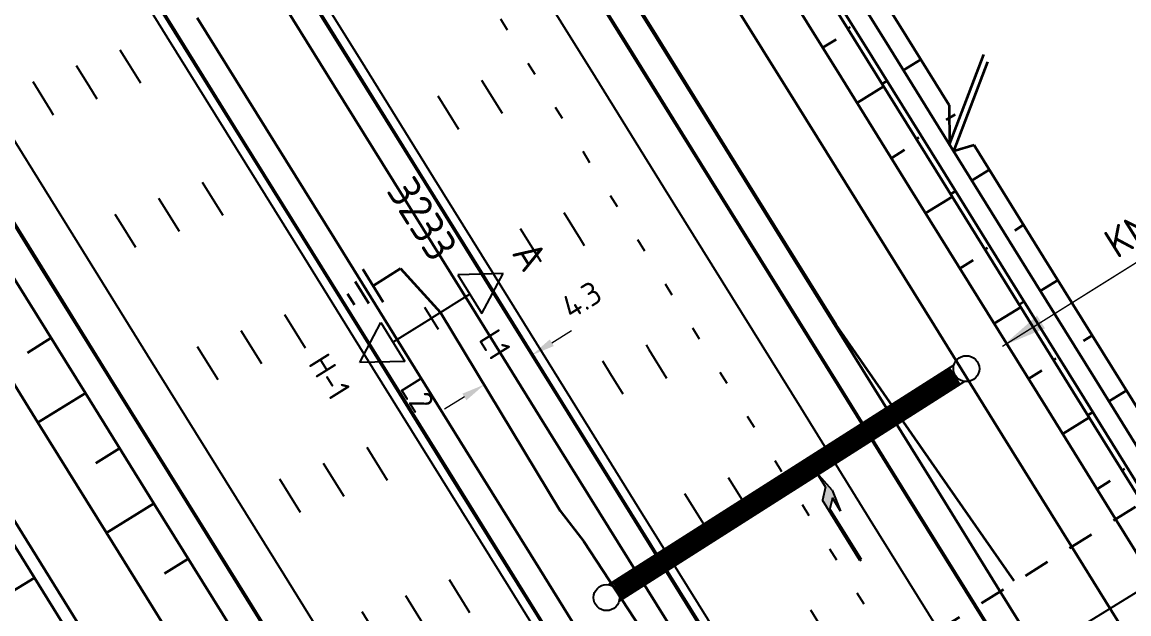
# Model space of a CAD drawing. Header units: metres. Extents: x 134219 to 139080, y 438661 to 444352.
# Drawn here: x 136133.5 to 136218.6, y 441975.5 to 442021.1 of the extents above; entities that cross this region are included whole.
import ezdxf

# ---------------------------------------------------------------- set-up
doc = ezdxf.new("R2010")
doc.units = ezdxf.units.M
for name, pattern in [('13strp', [4, 1, -3]), ('39strp', [12, 3, -9]), ('XX-FASEGRENS', [4, 2, -2])]:
    doc.linetypes.add(name, pattern=pattern)
doc.layers.get('DEFPOINTS').update_dxf_attribs({"color": 193})
for name, color, linetype, lineweight in [('N-WE-AM-AANPIJLING-G', 7, 'Continuous', 18), ('N-WE-KG-FASEGRENS-G', 7, 'XX-FASEGRENS', 35), ('N-WE-KL-ET_LS_OV_ARMATUUR-S', 7, 'Continuous', 25), ('N-WE-KL-ET_LS_OV_ARMATUUR-T18', 1, 'Continuous', 25), ('N-WE-KL-ET_LS_OV_KABEL-G', 10, 'KL-LS-OV-N', 35), ('N-WE-KL-ET_LS_OV_KABEL-M', 7, 'Continuous', 18), ('N-WE-KL-ET_LS_OV_KABEL-T25', 7, 'Continuous', 25), ('N-WE-KL-ET_LS_OV_KABEL_AARDING-G', 90, 'Continuous', 35), ('N-WE-VW-BEWEGWIJZERING_DRAAGCONSTRUCTIE_PORTAAL-S', 7, 'Continuous', 25), ('N-WE-VW-BEWEGWIJZERING_DRAAGCONSTRUCTIE_PORTAAL_POER-S', 7, 'Continuous', 25), ('Utd-geleiderail-nw', 8, 'glm a2ee v014$0$f2m40080', 35), ('Utd-ondergr-nw', 8, '13strp', 35)]:
    doc.layers.add(name, color=color, linetype=linetype, lineweight=lineweight)
doc.layers.add('N-WE-KL-ET_LS_OV_ARMATUUR-T25', color=2, linetype='Continuous')
doc.layers.add('Utd-weg-nw', color=8, linetype='Continuous')
doc.styles.add('ISO18', font='NLCS-ISO.ttf')
doc.styles.add('ISO25', font='NLCS-ISO.ttf')
doc.styles.add('NLCS_18', font='NLCS-ISO.ttf', dxfattribs={"height": 1.8})
doc.linetypes.add('glm a2ee v014$0$f2m40080', pattern='A,2,-1,[160,RTW.shx,S=0.5,R=0,X=0,Y=0],-1', length=4)
doc.linetypes.add('KL-LS-OV-N', pattern='A,4,-1,[103,NLCS.SHX,S=0.75,R=0,X=0,Y=0],-1,4,-1.5,["0V",Standard,S=1,R=0,X=0,Y=-0.5],-3', length=14.5)
doc.dimstyles.new('NLCS_t18_pijl_Dimension_l3_h1', dxfattribs={"dimtxt": 1.8, "dimasz": 1.8, "dimexe": 2, "dimexo": 2, "dimgap": 0.7, "dimtad": 1, "dimdec": 1, "dimzin": 0, "dimdsep": 46, "dimtxsty": 'NLCS_18', "dimcen": 2.5, "dimdle": 2, "dimclrd": 256, "dimclre": 256, "dimclrt": 256, "dimadec": 1, "dimazin": 0, "dimtfac": 1, "dimtdec": 1, "dimtofl": 0, "dimtmove": 1, "dimatfit": 0, "dimfxl": 0, "dimtolj": 1, "dimtzin": 0, "dimlwd": 18, "dimlwe": 18, "dimarcsym": 0})
doc.dimstyles.new('UTD', dxfattribs={"dimtxt": 1.8, "dimasz": 1.8, "dimexe": 0, "dimexo": 0, "dimgap": 0.5, "dimtad": 1, "dimdec": 1, "dimzin": 1, "dimdsep": 46, "dimtxsty": 'ISO18', "dimcen": 2.5, "dimclrd": 256, "dimclre": 256, "dimclrt": 1, "dimadec": 0, "dimazin": 0, "dimtfac": 1, "dimtdec": 1, "dimtmove": 0, "dimatfit": 3, "dimfxl": 0, "dimlwd": -1, "dimlwe": -1, "dimarcsym": 0})

# ---------------------------------------------------------------- blocks, each defined once
blk = doc.blocks.new('SKL-ET_OV_ARMATUUR_HD_NATRIUM_2x250W-SO (3)')
for p, q in [((-6.493, 0), (-3.493, 1.757)), ((6.493, 0), (3.493, 1.757)), ((-3.493, -1.757), (-6.493, 0)), ((3.493, -1.757), (6.493, 0))]:
    blk.add_line(p, q)
for points in [[(-3.493, 1.757), (-3.493, -1.757)], [(3.493, 1.757), (3.493, -1.757)], [(0, 1), (0, -1)], [(-3.493, 0), (0, 0)], [(3.493, 0), (0, 0)]]:
    blk.add_lwpolyline(points)
at = {"layer": 'N-WE-KL-ET_LS_OV_ARMATUUR-T18', "style": 'ISO18', "flags": 1}
for tag, p in [('TYPE_ARMATUUR', (3.075, -6.821)), ('VERMOGEN_LAMP', (3.075, -10.606)), ('SPIEGELSTAND', (3.075, -14.39)), ('HOOGTE_LICHTMAST', (3.075, -18.175)), ('UITLEGGERHOEK', (3.075, -21.959)), ('TYPE_LICHTMAST', (3.075, -25.744)), ('BOTSVRIENDELIJK', (3.075, -29.528)), ('POSITIE_LICHTMAST', (3.075, -33.313)), ('KABELAANSLUITNG', (3.075, -37.097)), ('VOEDINGSPUNT', (3.075, -48.451))]:
    blk.add_attdef(tag, p, '', height=1.8, dxfattribs=at)
at = {"layer": 'N-WE-KL-ET_LS_OV_ARMATUUR-T18', "style": 'ISO18'}
for tag, p in [('FASE-AANSLUITING_1', (3.075, -40.882)), ('FASE-AANSLUITING_2', (3.075, -44.666)), ('GROEPSNUMMER', (3.075, -52.235))]:
    blk.add_attdef(tag, p, '', height=1.8, dxfattribs=at)
at = {"layer": 'N-WE-KL-ET_LS_OV_ARMATUUR-T25', "style": 'ISO25'}
for tag, p, height in [('MASTNUMMER', (3.075, 7.391), 2.5), ('TYPE_SYMBOOL', (3.075, 3.606), 2.25)]:
    blk.add_attdef(tag, p, '', height=height, dxfattribs=at)
blk = doc.blocks.new('SVW-BEWEGWIJZERING_DRAAGCONSTRUCTIE_PORTAAL_ANWB (A2 75.894 HRL)')
at = {"ltscale": 10}
blk.add_lwpolyline([(-0.844, -0.537, 1.5, 1.5, 0), (-26.836, -17.084, 0, 0, 0)], format="xyseb", dxfattribs=at)
for points in [[(-0.961, 0.277), (-27.525, -16.634)], [(-0.155, -0.988), (-26.719, -17.899)]]:
    blk.add_lwpolyline(points)
blk = doc.blocks.new('SKL-ET_AARDING_AARDELECTRODE-SO')
for points in [[(2.5, 1.5), (2.5, -1.5)], [(3.5, 1), (3.5, -1)], [(0, 0), (2.5, 0)], [(4.5, -0.5), (4.5, 0.5)]]:
    blk.add_lwpolyline(points)
at = {"layer": 'N-WE-KL-ET_LS_OV_ARMATUUR-T18', "style": 'ISO18', "flags": 1}
for tag, p in [('OMSCHRIJVING_LEGENDA', (0, -8.635)), ('LOCATIE', (0, -12.42)), ('MASTNUMMER', (0, -16.204)), ('VOEDINGSPUNT', (0, -19.989)), ('GROEPSNUMMER', (0, -23.773)), ('OVERIGE_OPMERKING(EN)_1', (0, -27.558)), ('OVERIGE_OPMERKING(EN)_2', (0, -31.343))]:
    blk.add_attdef(tag, p, '', height=1.8, dxfattribs=at)
at = {"layer": 'N-WE-KL-ET_LS_OV_ARMATUUR-T25', "style": 'ISO25'}
blk.add_attdef('TYPE_SYMBOOL', (0, 4.405), '', height=2.25, dxfattribs=at)
blk = doc.blocks.new('SVW-BEWEGWIJZERING_DRAAGCONSTRUCTIE_PORTAAL_POER-SO (1)')
blk.add_circle((0, 0), 1)
at = {"style": 'ISO18', "flags": 1}
for tag, p in [('OMSCHRIJVING_LEGENDA', (0, 28.559)), ('CONSTRUCTIENUMMER', (0, 24.775)), ('LOCATIE', (0, 20.99)), ('TYPE_POER', (0, 17.206)), ('POSITIE_POER', (0, 13.421)), ('OVERIGE_OPMERKING(EN)_1', (0, 9.637)), ('OVERIGE_OPMERKING(EN)_2', (0, 5.852))]:
    blk.add_attdef(tag, p, '', height=1.8, dxfattribs=at)
blk = doc.blocks.new('SVW-BEWEGWIJZERING_DRAAGCONSTRUCTIE_PORTAAL-SO (1)')
blk.add_circle((0, 0), 1)
at = {"layer": 'N-WE-KL-ET_LS_OV_ARMATUUR-T18', "style": 'ISO18', "flags": 1}
for tag, p in [('OMSCHRIJVING_LEGENDA', (9, -7.431)), ('CONSTRUCTIENUMMER', (9, -11.215)), ('LOCATIE', (9, -15)), ('LENGTE_PORTAAL', (9, -18.784)), ('TYPE_PORTAAL', (9, -22.569)), ('BPS-CODERING', (9, -26.353)), ('OVERIGE_OPMERKING(EN)_1', (9, -30.138)), ('OVERIGE_OPMERKING(EN)_2', (9, -33.922))]:
    blk.add_attdef(tag, p, '', height=1.8, dxfattribs=at)
blk = doc.blocks.new('*D207')
at = {"layer": 'DEFPOINTS', "color": 0, "transparency": 16777216}
for p in [(136172.715, 441995.453), (136169.048, 441993.177), (136169.048, 441993.177)]:
    blk.add_point(p, dxfattribs=at)
at = {"layer": 'N-WE-KL-ET_LS_OV_KABEL-M', "lineweight": 18, "transparency": 16777216}
for p, q in [((136172.715, 441995.453), (136171.66, 441997.152)), ((136169.048, 441993.177), (136167.993, 441994.876))]:
    blk.add_line(p, q, dxfattribs=at)
at = {"layer": 'N-WE-KL-ET_LS_OV_KABEL-M', "linetype": 'Continuous', "lineweight": 18, "transparency": 16777216}
for p, q in [((136174.244, 441996.403), (136175.773, 441997.352)), ((136167.519, 441992.227), (136165.99, 441991.278))]:
    blk.add_line(p, q, dxfattribs=at)
at = {"layer": 'N-WE-KL-ET_LS_OV_KABEL-M', "transparency": 16777216}
for points in [[(136174.086, 441996.658), (136174.402, 441996.148), (136172.715, 441995.453)], [(136167.361, 441992.482), (136167.677, 441991.972), (136169.048, 441993.177)]]:
    blk.add_solid(points, dxfattribs=at)
at = {"layer": 'N-WE-KL-ET_LS_OV_KABEL-M', "transparency": 16777216, "insert": (136176.533, 441999.707), "char_height": 1.8, "attachment_point": 5, "rotation": 31.83626, "style": 'NLCS_18'}
blk.add_mtext('\\A1;4.3', dxfattribs=at)
blk = doc.blocks.new('SAL-AM_KILOMETRERING-SO (1)')
blk.add_lwpolyline([(10, 0), (19, 0), (37, 0)])
at = {"style": 'ISO25'}
blk.add_text('KM', height=2.25, dxfattribs=at).set_placement((21, 1))
blk.add_attdef('KM', (26, 1), '', height=2.25, dxfattribs=at)
blk = doc.blocks.new('Dwm A2 aanvulling$0$pijlre_750')
blk.add_hatch(color=256).paths.add_polyline_path([(5.196, -0.375), (4, -0.375), (5.7, -0.675), (7.5, -0.375), (6.2, -0.375), (5.45, 0.375), (0, 0.375), (0, 0.225), (4.596, 0.225)])
for p, q in [((0, 0.375), (5.45, 0.375)), ((0, 0.375), (0, 0.225)), ((0, 0.225), (4.596, 0.225)), ((5.196, -0.375), (4.596, 0.225)), ((6.2, -0.375), (5.45, 0.375)), ((4, -0.375), (5.196, -0.375)), ((5.7, -0.675), (4, -0.375)), ((5.7, -0.675), (7.5, -0.375)), ((6.2, -0.375), (7.5, -0.375))]:
    blk.add_line(p, q)

msp = doc.modelspace()

# ---------------------------------------------------------------- linework, layer by layer
at = {"layer": 'N-WE-KG-FASEGRENS-G'}
msp.add_line((136256.464, 442007.114), (136108.789, 441914.701), dxfattribs=at)
at = {"layer": 'N-WE-KL-ET_LS_OV_KABEL-G', "elevation": 2.059, "flags": 128}
msp.add_lwpolyline([(136162.613, 442002.111), (136165.693, 441998.742), (136174.896, 441983.477), (136176.706, 441981.105), (136181.589, 441973.663), (136184.585, 441967.456), (136188.784, 441960.71), (136192.635, 441954.446), (136199.51, 441943.645), (136222.509, 441906.504), (136230.966, 441893.243), (136234.117, 441888.114), (136268.097, 441833.116), (136285.705, 441804.005), (136290.789, 441797.091), (136295.133, 441789.697), (136293.939, 441789.195), (136294.117, 441788.953), (136295.324, 441789.611), (136303.983, 441775.532), (136336.82, 441722.332), (136363.804, 441679.24), (136399.169, 441622.33), (136403.268, 441615.796), (136413.748, 441598.55), (136420.318, 441587.9), (136427.57, 441576.204), (136430.339, 441572.289), (136434.534, 441565.588), (136435.405, 441563.372), (136441.885, 441553.273), (136443.382, 441550.798), (136471.368, 441504.66), (136474.152, 441501.391), (136475.87, 441497.596), (136506.127, 441448.9), (136508.21, 441446.552), (136509.739, 441443.255), (136521.711, 441423.808), (136528.279, 441414.185), (136543.281, 441389.78), (136550.421, 441377.567)], dxfattribs=at)
at = {"layer": 'N-WE-KL-ET_LS_OV_KABEL-T25'}
msp.add_line((136239.789, 441989.852), (136189.782, 441959.087), dxfattribs=at)
at = {"layer": 'Utd-geleiderail-nw', "linetype": 'Continuous', "flags": 128}
for points in [[(136209.823, 441978.079), (136204.111, 441986.287), (136196.113, 441997.778), (136192.948, 442002.876), (136187.673, 442011.371), (136182.399, 442019.867), (136177.144, 442028.329)], [(136152.237, 442024.681), (136157.512, 442016.185), (136162.787, 442007.69), (136168.061, 441999.194), (136173.336, 441990.699), (136178.611, 441982.203), (136183.886, 441973.707), (136189.161, 441965.212), (136194.436, 441956.716), (136199.711, 441948.221), (136204.986, 441939.725), (136210.261, 441931.229), (136228.076, 441898.872)], [(136146.969, 442021.41), (136152.244, 442012.915), (136157.519, 442004.419), (136162.794, 441995.924), (136168.069, 441987.428), (136173.344, 441978.932), (136178.619, 441970.437), (136183.894, 441961.941), (136189.169, 441953.446), (136194.444, 441944.95), (136199.719, 441936.455), (136204.994, 441927.959), (136226.595, 441896.921)]]:
    msp.add_lwpolyline(points, dxfattribs=at)
at = {"layer": 'Utd-ondergr-nw', "linetype": 'Continuous', "flags": 128}
for points in [[(136181.523, 442052.207), (136185.709, 442045.464), (136190.984, 442036.969), (136196.259, 442028.473), (136201.534, 442019.977), (136204.818, 442014.688)], [(136102.786, 442029.289), (136108.061, 442020.794), (136113.336, 442012.298), (136118.611, 442003.803), (136123.886, 441995.307), (136129.161, 441986.811), (136134.436, 441978.316), (136139.711, 441969.82), (136144.986, 441961.325), (136150.261, 441952.829), (136155.536, 441944.334), (136160.81, 441935.838), (136166.085, 441927.342), (136171.36, 441918.847), (136176.635, 441910.351), (136181.91, 441901.856), (136187.185, 441893.36), (136192.46, 441884.864), (136197.735, 441876.369)], [(136139.953, 442028.825), (136145.228, 442020.329), (136150.503, 442011.833), (136155.778, 442003.338), (136161.053, 441994.842), (136166.328, 441986.347), (136171.602, 441977.851), (136176.877, 441969.356), (136182.152, 441960.86), (136187.427, 441952.364), (136192.702, 441943.869), (136197.977, 441935.373), (136203.252, 441926.878), (136208.527, 441918.382), (136213.802, 441909.886), (136219.077, 441901.391), (136224.352, 441892.895), (136229.627, 441884.4), (136234.902, 441875.904)], [(136140.012, 442028.862), (136145.287, 442020.366), (136150.562, 442011.87), (136155.837, 442003.375), (136161.112, 441994.879), (136166.387, 441986.384), (136171.662, 441977.888), (136176.937, 441969.392), (136182.212, 441960.897), (136187.487, 441952.401), (136192.762, 441943.906), (136198.037, 441935.41), (136203.312, 441926.915), (136208.586, 441918.419), (136213.861, 441909.923), (136219.136, 441901.428), (136224.411, 441892.932), (136229.686, 441884.437), (136234.961, 441875.941)], [(136119.114, 442027.657), (136124.389, 442019.161), (136129.664, 442010.665), (136134.939, 442002.17), (136140.214, 441993.674), (136145.489, 441985.179), (136150.764, 441976.683), (136156.039, 441968.187), (136161.313, 441959.692), (136166.588, 441951.196), (136171.863, 441942.701), (136177.138, 441934.205), (136182.413, 441925.709), (136187.688, 441917.214), (136192.963, 441908.718), (136198.238, 441900.223), (136203.513, 441891.727), (136208.788, 441883.232), (136214.063, 441874.736)], [(136119.173, 442027.694), (136124.448, 442019.198), (136129.723, 442010.702), (136134.998, 442002.207), (136140.273, 441993.711), (136145.548, 441985.216), (136150.823, 441976.72), (136156.098, 441968.224), (136161.373, 441959.729), (136166.648, 441951.233), (136171.923, 441942.738), (136177.198, 441934.242), (136182.473, 441925.746), (136187.748, 441917.251), (136193.023, 441908.755), (136198.297, 441900.26), (136203.572, 441891.764), (136208.847, 441883.268), (136214.122, 441874.773)], [(136177.051, 442028.318), (136182.326, 442019.822), (136187.601, 442011.326), (136192.876, 442002.831), (136198.151, 441994.335), (136203.426, 441985.84), (136208.701, 441977.344), (136213.976, 441968.849), (136219.251, 441960.353), (136224.526, 441951.857), (136229.801, 441943.362), (136235.076, 441934.866), (136240.351, 441926.371), (136245.626, 441917.875), (136250.901, 441909.379), (136256.175, 441900.884), (136261.45, 441892.388), (136266.725, 441883.893)], [(136194.921, 442027.642), (136200.196, 442019.147), (136205.471, 442010.651), (136210.746, 442002.155), (136216.021, 441993.66), (136221.296, 441985.164), (136226.571, 441976.669), (136231.846, 441968.173), (136237.121, 441959.677), (136242.396, 441951.182), (136247.67, 441942.686), (136252.945, 441934.191), (136258.22, 441925.695), (136263.495, 441917.2), (136268.77, 441908.704)], [(136175.14, 442027.131), (136180.415, 442018.635), (136185.69, 442010.14), (136190.965, 442001.644), (136196.24, 441993.148), (136201.515, 441984.653), (136206.79, 441976.157), (136212.064, 441967.662), (136217.339, 441959.166), (136222.614, 441950.67), (136227.889, 441942.175), (136233.164, 441933.679), (136238.439, 441925.184), (136243.714, 441916.688), (136248.989, 441908.193), (136254.264, 441899.697), (136259.539, 441891.201), (136264.814, 441882.706)], [(136175.199, 442027.168), (136180.474, 442018.672), (136185.749, 442010.177), (136191.024, 442001.681), (136196.299, 441993.185), (136201.574, 441984.69), (136206.849, 441976.194), (136212.124, 441967.699), (136217.399, 441959.203), (136222.674, 441950.707), (136227.949, 441942.212), (136233.224, 441933.716), (136238.499, 441925.221), (136243.774, 441916.725), (136249.048, 441908.229), (136254.323, 441899.734), (136259.598, 441891.238), (136264.873, 441882.743)], [(136193.647, 442026.851), (136198.922, 442018.355), (136204.197, 442009.86), (136209.472, 442001.364), (136214.747, 441992.869), (136220.021, 441984.373), (136225.296, 441975.877), (136230.571, 441967.382), (136235.846, 441958.886), (136241.121, 441950.391), (136246.396, 441941.895), (136251.671, 441933.399), (136256.946, 441924.904), (136262.221, 441916.408), (136267.496, 441907.913)], [(136117.262, 442026.507), (136122.537, 442018.011), (136127.812, 442009.515), (136133.087, 442001.02), (136138.362, 441992.524), (136143.637, 441984.029), (136148.912, 441975.533), (136154.186, 441967.038), (136159.461, 441958.542), (136164.736, 441950.046), (136170.011, 441941.551), (136175.286, 441933.055), (136180.561, 441924.56), (136185.836, 441916.064), (136191.111, 441907.568), (136196.386, 441899.073), (136201.661, 441890.577), (136206.936, 441882.082), (136212.211, 441873.586)], [(136193.265, 442026.614), (136198.539, 442018.118), (136203.814, 442009.622), (136209.089, 442001.127), (136214.364, 441992.631), (136219.639, 441984.136), (136224.914, 441975.64), (136230.189, 441967.144), (136235.464, 441958.649), (136240.739, 441950.153), (136246.014, 441941.658), (136251.289, 441933.162), (136256.564, 441924.667), (136261.839, 441916.171), (136267.114, 441907.675)], [(136153.919, 442025.725), (136159.194, 442017.23), (136164.469, 442008.734), (136169.744, 442000.239), (136175.018, 441991.743), (136180.293, 441983.247), (136185.568, 441974.752), (136190.843, 441966.256), (136196.118, 441957.761), (136201.393, 441949.265), (136206.668, 441940.769), (136211.943, 441932.274), (136217.218, 441923.778), (136222.493, 441915.283), (136227.768, 441906.787), (136233.043, 441898.291), (136238.318, 441889.796), (136243.593, 441881.3), (136248.868, 441872.805), (136254.143, 441864.309), (136259.417, 441855.814), (136264.692, 441847.318)], [(136153.978, 442025.762), (136159.253, 442017.267), (136164.528, 442008.771), (136169.803, 442000.275), (136175.078, 441991.78), (136180.353, 441983.284), (136185.628, 441974.789), (136190.903, 441966.293), (136196.178, 441957.798), (136201.453, 441949.302), (136206.728, 441940.806), (136212.003, 441932.311), (136217.277, 441923.815), (136222.552, 441915.32), (136227.827, 441906.824), (136233.102, 441898.328), (136238.377, 441889.833), (136243.652, 441881.337), (136248.927, 441872.842), (136254.202, 441864.346), (136259.477, 441855.85), (136264.752, 441847.355)], [(136191.226, 442025.348), (136196.501, 442016.852), (136201.775, 442008.356), (136207.05, 441999.861), (136212.325, 441991.365), (136217.6, 441982.87), (136222.875, 441974.374), (136228.15, 441965.878), (136233.425, 441957.383), (136238.7, 441948.887), (136243.975, 441940.392), (136249.25, 441931.896), (136254.525, 441923.401), (136259.8, 441914.905), (136265.075, 441906.409)], [(136113.609, 442024.238), (136118.884, 442015.743), (136124.159, 442007.247), (136129.434, 441998.752), (136134.709, 441990.256), (136139.984, 441981.76), (136145.258, 441973.265), (136150.533, 441964.769), (136155.808, 441956.274), (136161.083, 441947.778), (136166.358, 441939.283), (136171.633, 441930.787), (136176.908, 441922.291), (136182.183, 441913.796), (136187.458, 441905.3), (136192.733, 441896.805), (136198.008, 441888.309), (136203.283, 441879.813), (136208.558, 441871.318)], [(136187.827, 442023.238), (136193.102, 442014.742), (136198.377, 442006.246), (136203.652, 441997.751), (136208.927, 441989.255), (136214.202, 441980.76), (136219.477, 441972.264), (136224.752, 441963.769), (136230.027, 441955.273), (136235.302, 441946.777), (136240.577, 441938.282), (136245.852, 441929.786), (136251.127, 441921.291), (136256.401, 441912.795), (136261.676, 441904.299), (136266.951, 441895.804)], [(136108.911, 442021.321), (136114.186, 442012.826), (136119.461, 442004.33), (136124.736, 441995.835), (136130.01, 441987.339), (136135.285, 441978.843), (136140.56, 441970.348), (136145.835, 441961.852), (136151.11, 441953.357), (136156.385, 441944.861), (136161.66, 441936.365), (136166.935, 441927.87), (136172.21, 441919.374), (136177.485, 441910.879), (136182.76, 441902.383), (136188.035, 441893.887), (136193.31, 441885.392), (136198.585, 441876.896), (136203.86, 441868.401)], [(136197.209, 442020.688), (136197.017, 442020.569)], [(136196.116, 442019.747), (136195.096, 442019.114)], [(136201.293, 442017.38), (136202.631, 442018.211)], [(136200.037, 442016.559), (136199.655, 442016.322)], [(136199.773, 442016.132), (136197.734, 442014.866)], [(136204.599, 442013.548), (136205.268, 442013.963)], [(136202.484, 442012.192), (136202.292, 442012.074)], [(136206.734, 442011.603), (136206.809, 442011.482), (136212.084, 442002.986), (136217.359, 441994.491), (136222.634, 441985.995), (136227.909, 441977.499), (136233.184, 441969.004), (136233.205, 441968.969)], [(136201.391, 442011.251), (136200.371, 442010.618)], [(136206.568, 442008.885), (136207.906, 442009.716)], [(136205.312, 442008.063), (136204.93, 442007.826)], [(136205.048, 442007.636), (136203.009, 442006.37)], [(136209.874, 442005.052), (136210.543, 442005.468)], [(136207.758, 442003.697), (136207.567, 442003.578)], [(136206.666, 442002.755), (136205.646, 442002.122)], [(136211.843, 442000.389), (136213.181, 442001.22)], [(136210.587, 441999.568), (136210.205, 441999.33)], [(136210.323, 441999.141), (136208.284, 441997.875)], [(136215.149, 441996.557), (136215.818, 441996.972)], [(136133.898, 441995.638), (136135.724, 441996.772)], [(136213.033, 441995.201), (136212.842, 441995.083)], [(136211.941, 441994.26), (136210.921, 441993.627)], [(136217.118, 441991.894), (136218.456, 441992.724)], [(136134.709, 441990.256), (136138.362, 441992.524)], [(136215.862, 441991.072), (136215.48, 441990.835)], [(136215.598, 441990.645), (136213.559, 441989.379)], [(136139.173, 441987.142), (136140.999, 441988.276)], [(136218.308, 441986.706), (136218.117, 441986.587)], [(136217.216, 441985.764), (136216.196, 441985.131)], [(136139.984, 441981.76), (136143.637, 441984.029)], [(136144.448, 441978.647), (136146.274, 441979.781)], [(136132.397, 441977.05), (136134.436, 441978.316)]]:
    msp.add_lwpolyline(points, dxfattribs=at)
at = {"layer": 'Utd-ondergr-nw', "linetype": 'Continuous'}
for points in [[(136204.838, 442011.67), (136207.485, 442018.594)], [(136205.17, 442011.136), (136207.801, 442018.021)], [(136204.818, 442014.688), (136204.838, 442011.67)], [(136206.734, 442011.603), (136205.17, 442011.136)]]:
    msp.add_lwpolyline(points, dxfattribs=at)
at = {"layer": 'Utd-weg-nw', "linetype": '13strp', "flags": 128}
msp.add_lwpolyline([(136134.427, 442079.1), (136137.395, 442074.32), (136142.67, 442065.824), (136147.945, 442057.328), (136153.22, 442048.833), (136158.494, 442040.337), (136163.769, 442031.842), (136169.044, 442023.346), (136174.319, 442014.85), (136179.594, 442006.355), (136184.869, 441997.859), (136190.144, 441989.364), (136195.419, 441980.868), (136200.694, 441972.372), (136205.969, 441963.877), (136211.244, 441955.381), (136216.519, 441946.886), (136221.794, 441938.39), (136227.069, 441929.895), (136232.344, 441921.399), (136237.618, 441912.903), (136242.893, 441904.408), (136248.168, 441895.912), (136253.443, 441887.417), (136258.718, 441878.921), (136263.993, 441870.425), (136269.268, 441861.93), (136274.543, 441853.434), (136279.818, 441844.939), (136285.093, 441836.443), (136290.368, 441827.947), (136295.643, 441819.452), (136300.918, 441810.956), (136306.193, 441802.461), (136311.468, 441793.965), (136316.743, 441785.469), (136322.017, 441776.974), (136327.292, 441768.478), (136332.567, 441759.983), (136337.842, 441751.487), (136343.117, 441742.992), (136348.392, 441734.496), (136353.667, 441726), (136358.942, 441717.505), (136364.217, 441709.009), (136369.492, 441700.514), (136374.767, 441692.018), (136380.042, 441683.522), (136385.317, 441675.027), (136390.592, 441666.531), (136395.867, 441658.036), (136401.141, 441649.54), (136406.416, 441641.044), (136411.691, 441632.549), (136416.966, 441624.053), (136422.241, 441615.558), (136427.516, 441607.062), (136432.791, 441598.567)], dxfattribs=at)
at = {"layer": 'Utd-weg-nw', "linetype": '39strp', "flags": 128}
for points in [[(136130.854, 442077.793), (136134.23, 442072.355), (136139.505, 442063.859), (136144.78, 442055.363), (136150.055, 442046.868), (136155.33, 442038.372), (136160.605, 442029.877), (136165.88, 442021.381), (136171.155, 442012.886), (136176.43, 442004.39), (136181.705, 441995.894), (136186.979, 441987.399), (136192.254, 441978.903), (136197.529, 441970.408), (136202.804, 441961.912), (136208.079, 441953.416), (136213.354, 441944.921), (136218.629, 441936.425), (136223.904, 441927.93), (136229.179, 441919.434), (136234.454, 441910.938), (136239.729, 441902.443), (136245.004, 441893.947), (136250.279, 441885.452), (136255.554, 441876.956), (136260.829, 441868.46), (136266.103, 441859.965), (136271.378, 441851.469), (136276.653, 441842.974), (136281.928, 441834.478), (136287.203, 441825.983), (136292.478, 441817.487), (136297.753, 441808.991), (136303.028, 441800.496), (136308.303, 441792), (136313.578, 441783.505), (136318.853, 441775.009), (136324.128, 441766.513), (136329.403, 441758.018), (136334.678, 441749.522), (136339.953, 441741.027), (136345.228, 441732.531), (136350.502, 441724.035), (136355.777, 441715.54), (136361.052, 441707.044), (136366.327, 441698.549), (136371.602, 441690.053), (136376.877, 441681.557), (136382.152, 441673.062), (136387.427, 441664.566), (136392.702, 441656.071), (136397.977, 441647.575), (136403.252, 441639.08), (136408.527, 441630.584), (136413.802, 441622.088), (136419.077, 441613.593), (136424.352, 441605.097), (136429.626, 441596.602)], [(136127.496, 442076.564), (136131.257, 442070.508), (136136.532, 442062.013), (136141.807, 442053.517), (136147.081, 442045.022), (136152.356, 442036.526), (136157.631, 442028.03), (136162.906, 442019.535), (136168.181, 442011.039), (136173.456, 442002.544), (136178.731, 441994.048), (136184.006, 441985.553), (136189.281, 441977.057), (136194.556, 441968.561), (136199.831, 441960.066), (136205.106, 441951.57), (136210.381, 441943.075), (136215.656, 441934.579), (136220.931, 441926.083), (136226.205, 441917.588), (136231.48, 441909.092), (136236.755, 441900.597), (136242.03, 441892.101), (136247.305, 441883.605), (136252.58, 441875.11), (136257.855, 441866.614), (136263.13, 441858.119), (136268.405, 441849.623), (136273.68, 441841.127), (136278.955, 441832.632), (136284.23, 441824.136), (136289.505, 441815.641), (136294.78, 441807.145), (136300.055, 441798.65), (136305.33, 441790.154), (136310.604, 441781.658), (136315.879, 441773.163), (136321.154, 441764.667), (136326.429, 441756.172), (136331.704, 441747.676), (136336.979, 441739.18), (136342.254, 441730.685), (136347.529, 441722.189), (136352.804, 441713.694), (136358.079, 441705.198), (136363.354, 441696.702), (136368.629, 441688.207), (136373.904, 441679.711), (136379.179, 441671.216), (136384.454, 441662.72), (136389.728, 441654.224), (136395.003, 441645.729), (136400.278, 441637.233), (136405.553, 441628.738), (136410.828, 441620.242), (136416.103, 441611.747), (136421.378, 441603.251), (136426.653, 441594.755)], [(136109.368, 442069.932), (136109.925, 442069.034), (136115.2, 442060.539), (136120.475, 442052.043), (136125.75, 442043.548), (136131.025, 442035.052), (136136.3, 442026.556), (136141.575, 442018.061), (136146.85, 442009.565), (136152.125, 442001.07), (136157.399, 441992.574), (136162.674, 441984.078), (136167.949, 441975.583), (136173.224, 441967.087), (136178.499, 441958.592), (136183.774, 441950.096), (136189.049, 441941.601), (136194.324, 441933.105), (136199.599, 441924.609), (136204.874, 441916.114), (136210.149, 441907.618), (136215.424, 441899.123), (136220.699, 441890.627), (136225.974, 441882.131), (136231.249, 441873.636), (136236.524, 441865.14), (136241.798, 441856.645), (136247.073, 441848.149), (136252.348, 441839.653), (136257.623, 441831.158), (136262.898, 441822.662), (136268.173, 441814.167), (136273.448, 441805.671), (136278.723, 441797.176), (136283.998, 441788.68), (136289.273, 441780.184), (136294.548, 441771.689), (136299.823, 441763.193), (136305.098, 441754.698), (136310.373, 441746.202), (136315.648, 441737.706), (136320.922, 441729.211), (136326.197, 441720.715), (136331.472, 441712.22), (136336.747, 441703.724), (136342.022, 441695.228), (136347.297, 441686.733), (136352.572, 441678.237), (136357.847, 441669.742), (136363.122, 441661.246), (136368.397, 441652.75), (136373.672, 441644.255), (136378.947, 441635.759), (136384.222, 441627.264), (136389.497, 441618.768), (136394.772, 441610.273), (136400.046, 441601.777), (136405.321, 441593.281), (136410.596, 441584.786), (136415.871, 441576.29), (136421.146, 441567.795), (136426.421, 441559.299), (136431.696, 441550.803), (136436.971, 441542.308), (136442.246, 441533.812), (136447.521, 441525.317), (136452.796, 441516.821), (136458.071, 441508.325), (136463.346, 441499.83), (136468.621, 441491.334), (136473.896, 441482.839), (136479.171, 441474.343), (136484.445, 441465.847), (136489.72, 441457.352), (136494.995, 441448.856), (136500.27, 441440.361), (136505.545, 441431.865), (136510.82, 441423.37), (136516.095, 441414.874), (136521.37, 441406.378), (136526.645, 441397.883), (136531.92, 441389.387), (136537.195, 441380.892), (136542.47, 441372.396), (136547.745, 441363.9), (136553.02, 441355.405), (136558.295, 441346.909), (136563.569, 441338.414), (136568.844, 441329.918), (136574.119, 441321.422), (136579.394, 441312.927), (136584.669, 441304.431), (136589.944, 441295.936), (136595.219, 441287.44), (136600.494, 441278.944), (136605.769, 441270.449), (136611.044, 441261.953), (136616.319, 441253.458), (136621.594, 441244.962), (136626.869, 441236.467), (136632.144, 441227.971), (136637.419, 441219.475), (136642.694, 441210.98), (136647.968, 441202.484), (136653.243, 441193.989), (136658.518, 441185.493), (136663.793, 441176.997), (136669.068, 441168.502), (136674.343, 441160.006), (136679.618, 441151.511), (136684.893, 441143.015), (136690.168, 441134.519), (136695.443, 441126.024), (136700.718, 441117.528), (136705.993, 441109.033), (136711.268, 441100.537), (136716.543, 441092.041), (136721.818, 441083.546), (136726.267, 441076.38), (136727.093, 441075.05), (136732.37, 441066.553), (136737.653, 441058.055), (136742.945, 441049.559), (136748.25, 441041.066), (136753.571, 441032.578), (136758.912, 441024.098), (136764.276, 441015.629), (136769.666, 441007.171), (136775.085, 440998.728), (136780.537, 440990.302), (136786.026, 440981.895), (136791.554, 440973.509), (136797.125, 440965.147), (136802.742, 440956.811), (136805.569, 440952.654), (136808.409, 440948.504), (136814.127, 440940.229), (136817.066, 440936.02), (136819.901, 440931.988), (136825.73, 440923.785), (136831.614, 440915.621), (136837.552, 440907.497), (136843.543, 440899.412), (136849.589, 440891.367), (136855.688, 440883.363), (136861.84, 440875.4), (136868.045, 440867.478), (136874.303, 440859.598), (136880.614, 440851.759), (136886.976, 440843.963), (136893.39, 440836.209), (136899.856, 440828.498), (136906.373, 440820.831), (136912.941, 440813.207), (136919.56, 440805.627), (136926.229, 440798.091), (136932.948, 440790.6), (136939.717, 440783.154), (136941.326, 440781.399), (136946.535, 440775.754), (136953.397, 440768.4), (136960.3, 440761.089), (136967.241, 440753.82), (136974.217, 440746.59), (136981.224, 440739.396), (136988.26, 440732.235), (136995.322, 440725.104), (137002.407, 440718.002), (137009.511, 440710.924), (137016.632, 440703.869), (137023.767, 440696.834), (137030.913, 440689.815), (137038.068, 440682.81), (137045.227, 440675.815), (137046.66, 440674.418), (137052.39, 440668.829), (137058.859, 440662.524), (137059.552, 440661.848), (137066.714, 440654.869), (137073.875, 440647.889), (137081.037, 440640.91), (137088.198, 440633.93), (137095.359, 440626.951), (137100.373, 440622.065), (137102.521, 440619.971), (137109.682, 440612.992), (137116.844, 440606.012), (137124.005, 440599.033), (137131.167, 440592.053), (137138.328, 440585.074), (137145.49, 440578.094), (137152.651, 440571.115), (137159.813, 440564.135), (137166.974, 440557.156), (137174.136, 440550.177), (137181.297, 440543.197), (137188.459, 440536.218), (137195.62, 440529.238), (137202.782, 440522.259), (137209.943, 440515.279), (137217.105, 440508.3), (137224.266, 440501.32), (137231.428, 440494.341), (137238.589, 440487.361), (137245.751, 440480.382), (137252.912, 440473.402), (137260.074, 440466.423), (137267.235, 440459.443), (137274.396, 440452.464), (137281.558, 440445.484), (137288.719, 440438.505), (137295.881, 440431.525), (137303.042, 440424.546), (137310.204, 440417.566), (137317.365, 440410.587), (137324.527, 440403.607), (137331.688, 440396.628), (137338.85, 440389.648), (137340.475, 440388.064), (137346.011, 440382.669), (137353.173, 440375.689), (137360.334, 440368.71), (137367.496, 440361.73), (137374.657, 440354.751), (137381.819, 440347.771), (137388.98, 440340.792), (137396.142, 440333.812), (137403.303, 440326.833), (137410.465, 440319.854), (137417.626, 440312.874), (137424.788, 440305.895), (137431.949, 440298.915), (137439.111, 440291.936), (137446.272, 440284.956), (137453.433, 440277.977), (137460.595, 440270.997), (137467.756, 440264.018), (137474.918, 440257.038), (137482.079, 440250.059), (137489.241, 440243.079), (137496.402, 440236.1), (137503.564, 440229.12), (137510.725, 440222.141), (137517.887, 440215.161), (137525.048, 440208.182), (137532.21, 440201.202), (137539.371, 440194.223), (137546.533, 440187.243), (137550.758, 440183.125), (137553.694, 440180.264), (137560.856, 440173.284), (137568.017, 440166.305), (137575.179, 440159.325), (137582.34, 440152.346), (137589.502, 440145.366), (137596.663, 440138.387), (137603.825, 440131.407), (137610.986, 440124.428), (137618.148, 440117.448), (137625.309, 440110.469), (137632.47, 440103.49), (137639.632, 440096.51), (137646.793, 440089.531), (137653.955, 440082.551), (137661.116, 440075.572), (137668.278, 440068.592), (137675.439, 440061.613), (137682.601, 440054.633), (137689.762, 440047.654), (137696.924, 440040.674), (137697.497, 440040.116), (137704.085, 440033.695), (137711.247, 440026.715), (137718.408, 440019.736), (137725.57, 440012.756), (137732.731, 440005.777), (137739.893, 439998.797), (137747.054, 439991.818), (137754.216, 439984.838), (137761.377, 439977.859), (137768.539, 439970.879), (137775.7, 439963.9), (137782.862, 439956.92), (137790.023, 439949.941), (137797.185, 439942.961), (137804.346, 439935.982), (137811.507, 439929.002), (137818.669, 439922.023), (137825.83, 439915.043), (137832.992, 439908.064), (137840.153, 439901.084), (137847.315, 439894.105), (137854.476, 439887.125), (137861.638, 439880.146), (137868.799, 439873.167), (137875.961, 439866.187)], [(136106.01, 442068.704), (136106.952, 442067.188), (136112.227, 442058.693), (136117.501, 442050.197), (136122.776, 442041.701), (136128.051, 442033.206), (136133.326, 442024.71), (136138.601, 442016.215), (136143.876, 442007.719), (136149.151, 441999.223), (136154.426, 441990.728), (136159.701, 441982.232), (136164.976, 441973.737), (136170.251, 441965.241), (136175.526, 441956.745), (136180.801, 441948.25), (136186.076, 441939.754), (136191.351, 441931.259), (136196.625, 441922.763), (136201.9, 441914.268), (136207.175, 441905.772), (136212.45, 441897.276), (136217.725, 441888.781), (136223, 441880.285), (136228.275, 441871.79), (136233.55, 441863.294), (136238.825, 441854.798), (136244.1, 441846.303), (136249.375, 441837.807), (136254.65, 441829.312), (136259.925, 441820.816), (136265.2, 441812.32), (136270.475, 441803.825), (136275.75, 441795.329), (136281.024, 441786.834), (136286.299, 441778.338), (136291.574, 441769.843), (136296.849, 441761.347), (136302.124, 441752.851), (136307.399, 441744.356), (136312.674, 441735.86), (136317.949, 441727.365), (136323.224, 441718.869), (136328.499, 441710.373), (136333.774, 441701.878), (136339.049, 441693.382), (136344.324, 441684.887), (136349.599, 441676.391), (136354.874, 441667.895), (136360.148, 441659.4), (136365.423, 441650.904), (136370.698, 441642.409), (136375.973, 441633.913), (136381.248, 441625.417), (136386.523, 441616.922), (136391.798, 441608.426), (136397.073, 441599.931), (136402.348, 441591.435), (136407.623, 441582.94), (136412.898, 441574.444), (136418.173, 441565.948), (136423.448, 441557.453), (136428.723, 441548.957), (136433.998, 441540.462), (136439.273, 441531.966), (136444.547, 441523.47), (136449.822, 441514.975), (136455.097, 441506.479), (136460.372, 441497.984), (136465.647, 441489.488), (136470.922, 441480.992), (136476.197, 441472.497), (136481.472, 441464.001), (136486.747, 441455.506), (136492.022, 441447.01), (136497.297, 441438.514), (136502.572, 441430.019), (136507.847, 441421.523), (136513.122, 441413.028), (136518.397, 441404.532), (136523.671, 441396.037), (136528.946, 441387.541), (136534.221, 441379.045), (136539.496, 441370.55), (136544.771, 441362.054), (136550.046, 441353.559), (136555.321, 441345.063), (136560.596, 441336.567), (136565.871, 441328.072), (136571.146, 441319.576), (136576.421, 441311.081), (136581.696, 441302.585), (136586.971, 441294.089), (136592.246, 441285.594), (136597.521, 441277.098), (136602.796, 441268.603), (136608.07, 441260.107), (136613.345, 441251.611), (136618.62, 441243.116), (136623.895, 441234.62), (136629.17, 441226.125), (136634.445, 441217.629), (136639.72, 441209.134), (136644.995, 441200.638), (136650.27, 441192.142), (136655.545, 441183.647), (136660.82, 441175.151), (136666.095, 441166.656), (136671.37, 441158.16), (136676.645, 441149.664), (136681.92, 441141.169), (136687.194, 441132.673), (136692.469, 441124.178), (136697.744, 441115.682), (136703.019, 441107.186), (136708.294, 441098.691), (136713.569, 441090.195), (136718.844, 441081.7), (136723.294, 441074.533), (136724.119, 441073.204), (136729.397, 441064.706), (136734.681, 441056.206), (136739.975, 441047.706), (136745.283, 441039.209), (136750.608, 441030.716), (136755.953, 441022.23), (136761.321, 441013.752), (136766.717, 441005.286), (136772.143, 440996.832), (136777.603, 440988.395), (136783.1, 440979.975), (136788.637, 440971.576), (136794.218, 440963.199), (136799.845, 440954.847), (136802.678, 440950.682), (136805.523, 440946.524), (136811.254, 440938.23), (136814.2, 440934.011), (136817.042, 440929.97), (136822.884, 440921.748), (136828.781, 440913.565), (136834.733, 440905.422), (136840.738, 440897.319), (136846.798, 440889.255), (136852.911, 440881.233), (136859.078, 440873.251), (136865.297, 440865.311), (136871.57, 440857.412), (136877.895, 440849.555), (136884.272, 440841.741), (136890.701, 440833.969), (136897.182, 440826.24), (136903.714, 440818.555), (136910.297, 440810.913), (136916.931, 440803.316), (136923.616, 440795.763), (136930.351, 440788.254), (136937.135, 440780.791), (136938.747, 440779.032), (136943.969, 440773.374), (136950.845, 440766.004), (136957.762, 440758.679), (136964.716, 440751.397), (136971.704, 440744.154), (136978.723, 440736.948), (136985.769, 440729.777), (136992.84, 440722.637), (136999.933, 440715.526), (137007.044, 440708.441), (137014.172, 440701.38), (137021.312, 440694.339), (137028.463, 440687.316), (137035.621, 440680.307), (137042.783, 440673.311), (137044.215, 440671.913), (137049.947, 440666.323), (137056.416, 440660.017), (137057.109, 440659.342), (137064.271, 440652.362), (137071.432, 440645.383), (137078.594, 440638.403), (137085.755, 440631.424), (137092.917, 440624.444), (137097.93, 440619.559), (137100.078, 440617.465), (137107.24, 440610.485), (137114.401, 440603.506), (137121.563, 440596.526), (137128.724, 440589.547), (137135.886, 440582.567), (137143.047, 440575.588), (137150.209, 440568.608), (137157.37, 440561.629), (137164.531, 440554.649), (137171.693, 440547.67), (137178.854, 440540.691), (137186.016, 440533.711), (137193.177, 440526.732), (137200.339, 440519.752), (137207.5, 440512.773), (137214.662, 440505.793), (137221.823, 440498.814), (137228.985, 440491.834), (137236.146, 440484.855), (137243.308, 440477.875), (137250.469, 440470.896), (137257.631, 440463.916), (137264.792, 440456.937), (137271.954, 440449.957), (137279.115, 440442.978), (137286.277, 440435.998), (137293.438, 440429.019), (137300.6, 440422.039), (137307.761, 440415.06), (137314.923, 440408.08), (137322.084, 440401.101), (137329.246, 440394.121), (137336.407, 440387.142), (137338.033, 440385.558), (137343.568, 440380.162), (137350.73, 440373.183), (137357.891, 440366.203), (137365.053, 440359.224), (137372.214, 440352.244), (137379.376, 440345.265), (137386.537, 440338.285), (137393.699, 440331.306), (137400.86, 440324.326), (137408.022, 440317.347), (137415.183, 440310.368), (137422.345, 440303.388), (137429.506, 440296.409), (137436.668, 440289.429), (137443.829, 440282.45), (137450.991, 440275.47), (137458.152, 440268.491), (137465.314, 440261.511), (137472.475, 440254.532), (137479.637, 440247.552), (137486.798, 440240.573), (137493.96, 440233.593), (137501.121, 440226.614), (137508.283, 440219.634), (137515.444, 440212.655), (137522.605, 440205.675), (137529.767, 440198.696), (137536.928, 440191.716), (137544.09, 440184.737), (137548.315, 440180.619), (137551.251, 440177.757), (137558.413, 440170.778), (137565.574, 440163.798), (137572.736, 440156.819), (137579.897, 440149.839), (137587.059, 440142.86), (137594.22, 440135.88), (137601.382, 440128.901), (137608.543, 440121.921), (137615.705, 440114.942), (137622.866, 440107.962), (137630.028, 440100.983), (137637.189, 440094.004), (137644.351, 440087.024), (137651.512, 440080.045), (137658.674, 440073.065), (137665.835, 440066.086), (137672.997, 440059.106), (137680.158, 440052.127), (137687.32, 440045.147), (137694.481, 440038.168), (137695.054, 440037.609), (137701.642, 440031.188), (137708.804, 440024.209), (137715.965, 440017.229), (137723.127, 440010.25), (137730.288, 440003.27), (137737.45, 439996.291), (137744.611, 439989.311), (137751.773, 439982.332), (137758.934, 439975.352), (137766.096, 439968.373), (137773.257, 439961.393), (137780.419, 439954.414), (137787.58, 439947.434), (137794.742, 439940.455), (137801.903, 439933.475), (137809.065, 439926.496), (137816.226, 439919.516), (137823.388, 439912.537), (137830.549, 439905.557), (137837.711, 439898.578), (137844.872, 439891.598), (137852.034, 439884.619), (137859.195, 439877.639), (137866.357, 439870.66), (137873.518, 439863.681)], [(136102.653, 442067.476), (136103.978, 442065.342), (136109.253, 442056.846), (136114.528, 442048.351), (136119.803, 442039.855), (136125.078, 442031.36), (136130.353, 442022.864), (136135.628, 442014.368), (136140.903, 442005.873), (136146.178, 441997.377), (136151.453, 441988.882), (136156.727, 441980.386), (136162.002, 441971.89), (136167.277, 441963.395), (136172.552, 441954.899), (136177.827, 441946.404), (136183.102, 441937.908), (136188.377, 441929.412), (136193.652, 441920.917), (136198.927, 441912.421), (136204.202, 441903.926), (136209.477, 441895.43), (136214.752, 441886.935), (136220.027, 441878.439), (136225.302, 441869.943), (136230.577, 441861.448), (136235.852, 441852.952), (136241.126, 441844.457), (136246.401, 441835.961), (136251.676, 441827.465), (136256.951, 441818.97), (136262.226, 441810.474), (136267.501, 441801.979), (136272.776, 441793.483), (136278.051, 441784.987), (136283.326, 441776.492), (136288.601, 441767.996), (136293.876, 441759.501), (136299.151, 441751.005), (136304.426, 441742.51), (136309.701, 441734.014), (136314.976, 441725.518), (136320.25, 441717.023), (136325.525, 441708.527), (136330.8, 441700.032), (136336.075, 441691.536), (136341.35, 441683.04), (136346.625, 441674.545), (136351.9, 441666.049), (136357.175, 441657.554), (136362.45, 441649.058), (136367.725, 441640.562), (136373, 441632.067), (136378.275, 441623.571), (136383.55, 441615.076), (136388.825, 441606.58), (136394.1, 441598.084), (136399.375, 441589.589), (136404.649, 441581.093), (136409.924, 441572.598), (136415.199, 441564.102), (136420.474, 441555.607), (136425.749, 441547.111), (136431.024, 441538.615), (136436.299, 441530.12), (136441.574, 441521.624), (136446.849, 441513.129), (136452.124, 441504.633), (136457.399, 441496.137), (136462.674, 441487.642), (136467.949, 441479.146), (136473.224, 441470.651), (136478.499, 441462.155), (136483.773, 441453.659), (136489.048, 441445.164), (136494.323, 441436.668), (136499.598, 441428.173), (136504.873, 441419.677), (136510.148, 441411.181), (136515.423, 441402.686), (136520.698, 441394.19), (136525.973, 441385.695), (136531.248, 441377.199), (136536.523, 441368.704), (136541.798, 441360.208), (136547.073, 441351.712), (136552.348, 441343.217), (136557.623, 441334.721), (136562.898, 441326.226), (136568.172, 441317.73), (136573.447, 441309.234), (136578.722, 441300.739), (136583.997, 441292.243), (136589.272, 441283.748), (136594.547, 441275.252), (136599.822, 441266.756), (136605.097, 441258.261), (136610.372, 441249.765), (136615.647, 441241.27), (136620.922, 441232.774), (136626.197, 441224.278), (136631.472, 441215.783), (136636.747, 441207.287), (136642.022, 441198.792), (136647.296, 441190.296), (136652.571, 441181.801), (136657.846, 441173.305), (136663.121, 441164.809), (136668.396, 441156.314), (136673.671, 441147.818), (136678.946, 441139.323), (136684.221, 441130.827), (136689.496, 441122.331), (136694.771, 441113.836), (136700.046, 441105.34), (136705.321, 441096.845), (136710.596, 441088.349), (136715.871, 441079.853), (136720.32, 441072.687), (136721.146, 441071.358), (136726.424, 441062.859), (136731.709, 441054.357), (136737.005, 441045.854), (136742.316, 441037.353), (136747.644, 441028.854), (136752.993, 441020.361), (136758.367, 441011.876), (136763.768, 441003.4), (136769.201, 440994.937), (136774.668, 440986.488), (136780.173, 440978.055), (136785.719, 440969.642), (136791.31, 440961.251), (136796.948, 440952.883), (136799.787, 440948.709), (136802.638, 440944.543), (136808.381, 440936.231), (136811.334, 440932.003), (136814.182, 440927.952), (136820.038, 440919.711), (136825.948, 440911.51), (136831.914, 440903.347), (136837.933, 440895.225), (136844.007, 440887.143), (136850.134, 440879.102), (136856.315, 440871.102), (136862.549, 440863.143), (136868.836, 440855.226), (136875.176, 440847.351), (136881.568, 440839.519), (136888.012, 440831.729), (136894.507, 440823.983), (136901.055, 440816.279), (136907.653, 440808.62), (136914.303, 440801.005), (136921.003, 440793.434), (136927.753, 440785.909), (136934.554, 440778.428), (136936.169, 440776.665), (136941.402, 440770.994), (136948.293, 440763.609), (136955.224, 440756.269), (136962.191, 440748.973), (136969.191, 440741.718), (136976.221, 440734.5), (136983.277, 440727.319), (136990.358, 440720.169), (136997.459, 440713.05), (137004.578, 440705.958), (137011.712, 440698.89), (137018.857, 440691.844), (137026.012, 440684.817), (137033.174, 440677.805), (137040.338, 440670.806), (137041.771, 440669.408), (137047.503, 440663.817), (137053.973, 440657.511), (137054.666, 440656.835), (137061.828, 440649.856), (137068.989, 440642.876), (137076.151, 440635.897), (137083.312, 440628.917), (137090.474, 440621.938), (137095.487, 440617.052), (137097.635, 440614.958), (137104.797, 440607.979), (137111.958, 440600.999), (137119.12, 440594.02), (137126.281, 440587.04), (137133.443, 440580.061), (137140.604, 440573.081), (137147.766, 440566.102), (137154.927, 440559.122), (137162.089, 440552.143), (137169.25, 440545.163), (137176.412, 440538.184), (137183.573, 440531.205), (137190.735, 440524.225), (137197.896, 440517.246), (137205.058, 440510.266), (137212.219, 440503.287), (137219.38, 440496.307), (137226.542, 440489.328), (137233.703, 440482.348), (137240.865, 440475.369), (137248.026, 440468.389), (137255.188, 440461.41), (137262.349, 440454.43), (137269.511, 440447.451), (137276.672, 440440.471), (137283.834, 440433.492), (137290.995, 440426.512), (137298.157, 440419.533), (137305.318, 440412.553), (137312.48, 440405.574), (137319.641, 440398.594), (137326.803, 440391.615), (137333.964, 440384.635), (137335.59, 440383.051), (137341.126, 440377.656), (137348.287, 440370.676), (137355.449, 440363.697), (137362.61, 440356.717), (137369.772, 440349.738), (137376.933, 440342.758), (137384.095, 440335.779), (137391.256, 440328.799), (137398.417, 440321.82), (137405.579, 440314.84), (137412.74, 440307.861), (137419.902, 440300.882), (137427.063, 440293.902), (137434.225, 440286.923), (137441.386, 440279.943), (137448.548, 440272.964), (137455.709, 440265.984), (137462.871, 440259.005), (137470.032, 440252.025), (137477.194, 440245.046), (137484.355, 440238.066), (137491.517, 440231.087), (137498.678, 440224.107), (137505.84, 440217.128), (137513.001, 440210.148), (137520.163, 440203.169), (137527.324, 440196.189), (137534.486, 440189.21), (137541.647, 440182.23), (137545.872, 440178.112), (137548.809, 440175.251), (137555.97, 440168.271), (137563.132, 440161.292), (137570.293, 440154.312), (137577.454, 440147.333), (137584.616, 440140.353), (137591.777, 440133.374), (137598.939, 440126.394), (137606.1, 440119.415), (137613.262, 440112.435), (137620.423, 440105.456), (137627.585, 440098.476), (137634.746, 440091.497), (137641.908, 440084.517), (137649.069, 440077.538), (137656.231, 440070.559), (137663.392, 440063.579), (137670.554, 440056.6), (137677.715, 440049.62), (137684.877, 440042.641), (137692.038, 440035.661), (137692.611, 440035.103), (137699.2, 440028.682), (137706.361, 440021.702), (137713.523, 440014.723), (137720.684, 440007.743), (137727.846, 440000.764), (137735.007, 439993.784), (137742.169, 439986.805), (137749.33, 439979.825), (137756.491, 439972.846), (137763.653, 439965.866), (137770.814, 439958.887), (137777.976, 439951.907), (137785.137, 439944.928), (137792.299, 439937.948), (137799.46, 439930.969), (137806.622, 439923.989), (137813.783, 439917.01), (137820.945, 439910.03), (137828.106, 439903.051), (137835.268, 439896.071), (137842.429, 439889.092), (137849.591, 439882.112), (137856.752, 439875.133), (137863.914, 439868.153), (137871.075, 439861.174)]]:
    msp.add_lwpolyline(points, dxfattribs=at)
at = {"layer": 'Utd-weg-nw', "linetype": 'Continuous', "flags": 128}
for points in [[(136122.019, 442029.461), (136127.294, 442020.965), (136132.569, 442012.469), (136137.844, 442003.974), (136143.119, 441995.478), (136148.394, 441986.983), (136153.669, 441978.487), (136158.944, 441969.991), (136164.219, 441961.496), (136169.494, 441953), (136174.769, 441944.505), (136180.044, 441936.009), (136185.319, 441927.514), (136190.594, 441919.018), (136195.869, 441910.522), (136201.143, 441902.027), (136206.418, 441893.531), (136211.693, 441885.036), (136216.968, 441876.54)], [(136139.358, 442028.455), (136144.633, 442019.96), (136149.908, 442011.464), (136155.183, 442002.969), (136160.458, 441994.473), (136165.733, 441985.977), (136171.008, 441977.482), (136176.283, 441968.986), (136181.558, 441960.491), (136186.833, 441951.995), (136192.107, 441943.5), (136197.382, 441935.004), (136202.657, 441926.508), (136207.932, 441918.013), (136213.207, 441909.517), (136218.482, 441901.022), (136223.757, 441892.526), (136229.032, 441884.03), (136234.307, 441875.535)], [(136154.573, 442026.132), (136159.848, 442017.636), (136165.123, 442009.14), (136170.398, 442000.645), (136175.673, 441992.149), (136180.948, 441983.654), (136186.223, 441975.158), (136191.497, 441966.662), (136196.772, 441958.167), (136202.047, 441949.671), (136207.322, 441941.176), (136212.597, 441932.68), (136217.872, 441924.184), (136223.147, 441915.689), (136228.422, 441907.193), (136233.697, 441898.698), (136238.972, 441890.202), (136244.247, 441881.706), (136249.522, 441873.211), (136254.797, 441864.715), (136260.072, 441856.22), (136265.347, 441847.724)], [(136172.294, 442025.364), (136177.569, 442016.868), (136182.844, 442008.373), (136188.119, 441999.877), (136193.394, 441991.381), (136198.669, 441982.886), (136203.944, 441974.39), (136209.218, 441965.895), (136214.493, 441957.399), (136219.768, 441948.903), (136225.043, 441940.408), (136230.318, 441931.912), (136235.593, 441923.417), (136240.868, 441914.921), (136246.143, 441906.425), (136251.418, 441897.93), (136256.693, 441889.434), (136261.968, 441880.939), (136267.243, 441872.443)]]:
    msp.add_lwpolyline(points, dxfattribs=at)

# ---------------------------------------------------------------- block references
at = {"layer": 'N-WE-AM-AANPIJLING-G'}
ref = msp.add_blockref('SAL-AM_KILOMETRERING-SO (1)', (136200.442, 441990.84), dxfattribs=dict(at, rotation=32.03792881487949))
ref.add_attrib('KM', '75.894', (136221.951, 442005.481), dxfattribs={"layer": 'N-WE-KL-ET_LS_OV_ARMATUUR-T25', "height": 2.25, "rotation": 32.03793, "style": 'ISO25'})
at = {"layer": 'N-WE-KL-ET_LS_OV_ARMATUUR-S'}
ref = msp.add_blockref('SKL-ET_OV_ARMATUUR_HD_NATRIUM_2x250W-SO (3)', (136164.98, 441998.299, 2.216), dxfattribs=dict(at, rotation=31.83625820131709))
ref.add_attrib('MASTNUMMER', '3233', (136161.459, 442008.1, 2.216), dxfattribs={"layer": 'N-WE-KL-ET_LS_OV_ARMATUUR-T25', "height": 2.5, "rotation": 302.03793, "style": 'ISO25'})
ref.add_attrib('TYPE_SYMBOOL', 'A', (136171.111, 442003.312, 2.216), dxfattribs={"layer": 'N-WE-KL-ET_LS_OV_ARMATUUR-T25', "height": 2.25, "rotation": 302.03793, "style": 'ISO25'})
ref.add_attrib('FASE-AANSLUITING_1', 'L1', (136168.554, 441996.673, 2.216), dxfattribs={"layer": 'N-WE-KL-ET_LS_OV_ARMATUUR-T18', "height": 1.8, "rotation": 302.03793, "style": 'ISO18'})
ref.add_attrib('FASE-AANSLUITING_2', 'L2', (136162.492, 441992.909, 2.216), dxfattribs={"layer": 'N-WE-KL-ET_LS_OV_ARMATUUR-T18', "height": 1.8, "rotation": 302.03793, "style": 'ISO18'})
ref.add_attrib('GROEPSNUMMER', 'H-1', (136155.454, 441994.806, 2.216), dxfattribs={"layer": 'N-WE-KL-ET_LS_OV_ARMATUUR-T18', "height": 1.8, "rotation": 302.03793, "style": 'ISO18'})
at = {"layer": 'N-WE-KL-ET_LS_OV_KABEL_AARDING-G', "rotation": 211.8362582006827}
msp.add_blockref('SKL-ET_AARDING_AARDELECTRODE-SO', (136162.613, 442002.111, 2.216), dxfattribs=at)
at = {"layer": 'N-WE-VW-BEWEGWIJZERING_DRAAGCONSTRUCTIE_PORTAAL-S'}
msp.add_blockref('SVW-BEWEGWIJZERING_DRAAGCONSTRUCTIE_PORTAAL_ANWB (A2 75.894 HRL)', (136206.141, 441994.407), dxfattribs=at)
at = {"layer": 'N-WE-VW-BEWEGWIJZERING_DRAAGCONSTRUCTIE_PORTAAL_POER-S'}
for name, p, rotation in [('SVW-BEWEGWIJZERING_DRAAGCONSTRUCTIE_PORTAAL-SO (1)', (136206.141, 441994.407), 49.00002592577235), ('SVW-BEWEGWIJZERING_DRAAGCONSTRUCTIE_PORTAAL_POER-SO (1)', (136206.141, 441994.407), 107.0588396289041), ('SVW-BEWEGWIJZERING_DRAAGCONSTRUCTIE_PORTAAL_POER-SO (1)', (136178.461, 441976.786), 107.0588396289041)]:
    msp.add_blockref(name, p, dxfattribs=dict(at, rotation=rotation))
at = {"layer": 'Utd-weg-nw', "linetype": 'Continuous', "rotation": 121.8350477341934}
msp.add_blockref('Dwm A2 aanvulling$0$pijlre_750', (136198.257, 441979.846), dxfattribs=at)

# ---------------------------------------------------------------- dimensions: what is measured, and where the dimension line sits
at = {"layer": 'N-WE-KL-ET_LS_OV_KABEL-M'}
dim = msp.add_linear_dim(base=(136169.048, 441993.177), p1=(136172.715, 441995.453), p2=(136169.048, 441993.177), angle=211.83626, dimstyle='NLCS_t18_pijl_Dimension_l3_h1', dxfattribs=at)
dim.commit()
dim.dimension.update_dxf_attribs({"geometry": '*D207', "text_midpoint": (136177.377, 441998.348), "dimtype": 161})

# ---------------------------------------------------------------- leaders
at = {"layer": 'N-WE-AM-AANPIJLING-G'}
msp.add_leader([(136208.919, 441996.145), (136234.672, 442012.262)], dimstyle='UTD', override={"dimasz": 3.5, "dimfxl": 0}, dxfattribs=at)

doc.saveas('drawing.dxf')
